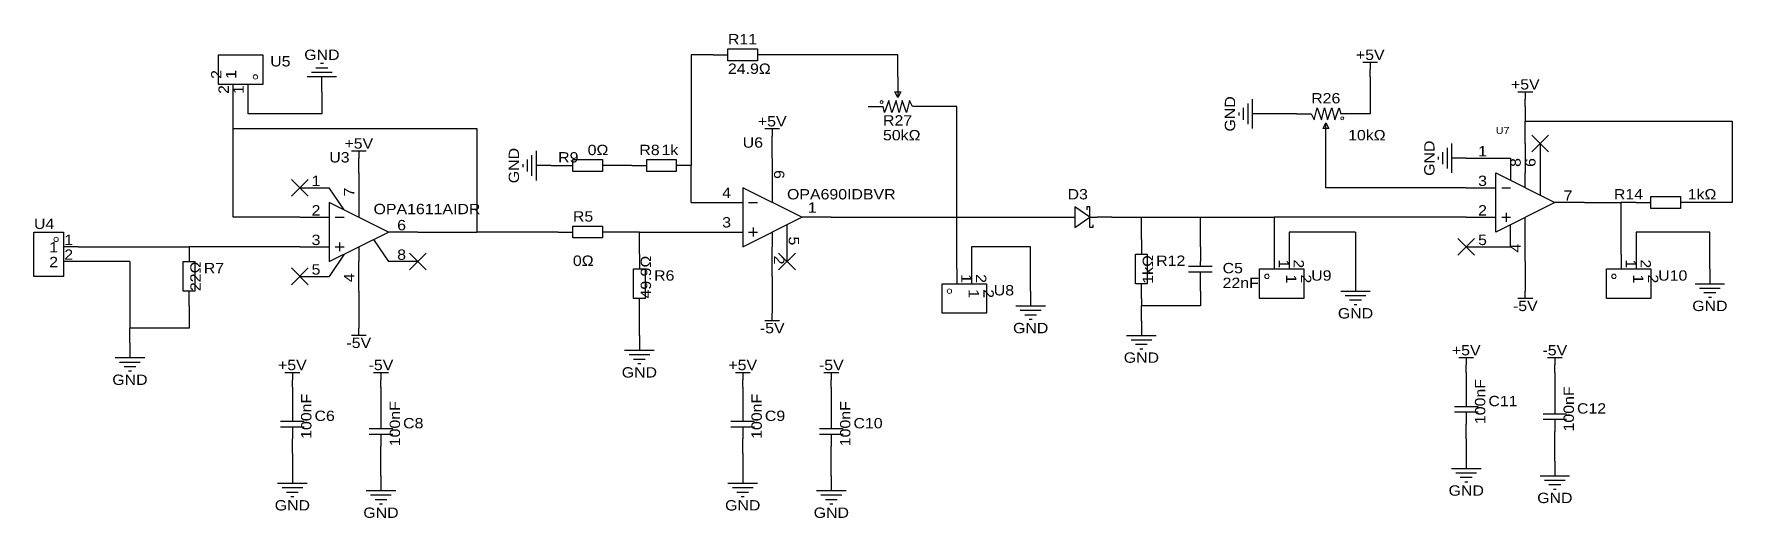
# Model space of a CAD drawing. Header units: millimetres. Extents: x 39 to 331, y 145 to 228.
import ezdxf
from ezdxf.enums import TextEntityAlignment as Align

# ---------------------------------------------------------------- set-up
doc = ezdxf.new("R2010")
doc.units = ezdxf.units.MM
doc.header["$MEASUREMENT"] = 0
doc.styles.get("Standard").update_dxf_attribs({"font": 'arial.ttf'})

msp = doc.modelspace()

# ---------------------------------------------------------------- linework, layer by layer
at = {"color": 1, "true_color": 0xa00000}
for points in [[(158.75, 225.81), (163.83, 225.81), (163.83, 223.77), (158.75, 223.77)], [(71.12, 219.71), (71.12, 224.79), (78.74, 224.79), (78.74, 219.71)], [(188.47, 218.44), (187.96, 217.42), (187.45, 218.44)], [(261.11, 212.09), (261.62, 213.11), (262.13, 212.09)], [(132.08, 206.76), (137.16, 206.76), (137.16, 204.72), (132.08, 204.72)], [(149.86, 204.72), (144.78, 204.72), (144.78, 206.76), (149.86, 206.76)], [(290.83, 204.47), (300.99, 199.39), (290.83, 194.31)], [(161.29, 191.77), (171.45, 196.85), (161.29, 201.93)], [(90.17, 189.23), (100.33, 194.31), (90.17, 199.39)], [(218.44, 195.07), (220.98, 196.85), (218.44, 198.63)], [(317.5, 200.41), (322.58, 200.41), (322.58, 198.37), (317.5, 198.37)], [(44.45, 186.69), (39.37, 186.69), (39.37, 194.31), (44.45, 194.31)], [(132.08, 195.33), (137.16, 195.33), (137.16, 193.29), (132.08, 193.29)], [(228.85, 185.42), (228.85, 190.5), (230.89, 190.5), (230.89, 185.42)], [(65.02, 184.15), (65.02, 189.23), (67.06, 189.23), (67.06, 184.15)], [(142.49, 182.88), (142.49, 187.96), (144.53, 187.96), (144.53, 182.88)], [(257.81, 187.96), (257.81, 182.88), (250.19, 182.88), (250.19, 187.96)], [(317.5, 187.96), (317.5, 182.88), (309.88, 182.88), (309.88, 187.96)], [(203.2, 185.42), (203.2, 180.34), (195.58, 180.34), (195.58, 185.42)]]:
    msp.add_lwpolyline(points, close=True, dxfattribs=at)
for points in [[(89.92, 222.5), (87.88, 222.5)], [(89.15, 223.27), (88.65, 223.27)], [(267.97, 223.52), (270.51, 223.52)], [(269.24, 223.52), (269.24, 222.25)], [(91.44, 220.98), (86.36, 220.98)], [(90.68, 221.74), (87.12, 221.74)], [(186.44, 216.92), (185.67, 214.88)], [(186.94, 214.88), (186.44, 216.92)], [(187.71, 216.92), (186.94, 214.88)], [(188.21, 214.88), (187.71, 216.92)], [(187.96, 218.44), (187.96, 217.42)], [(188.72, 216.92), (188.21, 214.88)], [(189.48, 214.88), (188.72, 216.92)], [(189.99, 216.92), (189.48, 214.88)], [(190.5, 215.9), (189.99, 216.92)], [(248.16, 216.41), (248.16, 212.85)], [(248.92, 217.17), (248.92, 212.09)], [(294.64, 218.44), (297.18, 218.44)], [(295.91, 218.44), (295.91, 217.17)], [(185.67, 214.88), (185.42, 215.9)], [(246.63, 214.88), (246.63, 214.38)], [(247.4, 215.65), (247.4, 213.61)], [(259.08, 214.63), (259.59, 213.61)], [(259.59, 213.61), (260.1, 215.65)], [(260.1, 215.65), (260.86, 213.61)], [(260.86, 213.61), (261.37, 215.65)], [(261.37, 215.65), (261.87, 213.61)], [(261.87, 213.61), (262.64, 215.65)], [(262.64, 215.65), (263.14, 213.61)], [(263.14, 213.61), (263.91, 215.65)], [(263.91, 215.65), (264.16, 214.63)], [(165.1, 212.09), (167.64, 212.09)], [(166.37, 212.09), (166.37, 210.82)], [(261.62, 212.09), (261.62, 213.11)], [(93.98, 208.28), (96.52, 208.28)], [(95.25, 208.28), (95.25, 207.01)], [(124.97, 207.52), (124.97, 203.96)], [(125.73, 208.28), (125.73, 203.2)], [(281.69, 208.03), (281.69, 205.99)], [(282.45, 208.79), (282.45, 205.23)], [(283.21, 209.55), (283.21, 204.47)], [(123.44, 205.99), (123.44, 205.49)], [(124.21, 206.76), (124.21, 204.72)], [(280.92, 207.26), (280.92, 206.76)], [(290.83, 207.01), (293.37, 207.01), (293.37, 203.2)], [(295.91, 201.93), (295.91, 204.47)], [(298.45, 204.47), (298.45, 200.66)], [(92.71, 198.12), (90.17, 201.93)], [(166.37, 201.93), (166.37, 199.39)], [(291.85, 201.93), (293.37, 201.93)], [(95.25, 199.39), (95.25, 196.85)], [(162.31, 199.39), (163.83, 199.39)], [(221.49, 195.58), (221.49, 195.07), (220.98, 195.07), (220.98, 198.63), (220.47, 198.63), (220.47, 198.12)], [(91.19, 196.85), (92.71, 196.85)], [(217.17, 196.85), (218.44, 196.85)], [(220.98, 196.85), (222.25, 196.85)], [(291.85, 196.85), (293.37, 196.85)], [(292.61, 197.61), (292.61, 196.09)], [(295.91, 194.31), (295.91, 196.85)], [(97.79, 193.04), (100.33, 189.23)], [(162.31, 194.31), (163.83, 194.31)], [(163.07, 195.07), (163.07, 193.55)], [(166.37, 194.31), (166.37, 191.77)], [(290.83, 191.77), (293.37, 191.77), (293.37, 195.58)], [(92.71, 190.5), (90.17, 186.69)], [(91.19, 191.77), (92.71, 191.77)], [(91.95, 192.53), (91.95, 191.01)], [(95.25, 191.77), (95.25, 189.23)], [(238, 188.47), (242.06, 188.47)], [(238, 187.45), (242.06, 187.45)], [(240.03, 188.47), (240.03, 189.23)], [(240.03, 186.69), (240.03, 187.45)], [(264.16, 184.15), (269.24, 184.15)], [(295.91, 182.88), (295.91, 184.15)], [(325.12, 185.42), (330.2, 185.42)], [(325.88, 184.66), (329.44, 184.66)], [(208.28, 181.61), (213.36, 181.61)], [(264.92, 183.39), (268.48, 183.39)], [(265.68, 182.63), (267.72, 182.63)], [(266.45, 181.86), (266.95, 181.86)], [(297.18, 182.88), (294.64, 182.88)], [(326.64, 183.9), (328.68, 183.9)], [(327.41, 183.13), (327.91, 183.13)], [(167.64, 179.07), (165.1, 179.07)], [(166.37, 179.07), (166.37, 180.34)], [(209.04, 180.85), (212.6, 180.85)], [(209.8, 180.09), (211.84, 180.09)], [(210.57, 179.32), (211.07, 179.32)], [(96.52, 176.53), (93.98, 176.53)], [(95.25, 176.53), (95.25, 177.8)], [(227.33, 176.53), (232.41, 176.53)], [(228.09, 175.77), (231.65, 175.77)], [(53.34, 172.72), (58.42, 172.72)], [(140.97, 173.99), (146.05, 173.99)], [(141.73, 173.23), (145.29, 173.23)], [(142.49, 172.47), (144.53, 172.47)], [(228.85, 175.01), (230.89, 175.01)], [(229.62, 174.24), (230.12, 174.24)], [(284.48, 172.72), (287.02, 172.72)], [(285.75, 172.72), (285.75, 171.45)], [(299.72, 172.72), (302.26, 172.72)], [(300.99, 172.72), (300.99, 171.45)], [(54.1, 171.96), (57.66, 171.96)], [(54.86, 171.2), (56.9, 171.2)], [(55.63, 170.43), (56.13, 170.43)], [(82.55, 170.18), (85.09, 170.18)], [(83.82, 170.18), (83.82, 168.91)], [(97.79, 170.18), (100.33, 170.18)], [(99.06, 170.18), (99.06, 168.91)], [(143.26, 171.7), (143.76, 171.7)], [(160.02, 170.18), (162.56, 170.18)], [(161.29, 170.18), (161.29, 168.91)], [(175.26, 170.18), (177.8, 170.18)], [(176.53, 170.18), (176.53, 168.91)], [(83.82, 163.83), (83.82, 161.8)], [(161.29, 163.83), (161.29, 161.8)], [(283.72, 164.34), (287.78, 164.34)], [(285.75, 166.37), (285.75, 164.34)], [(300.99, 165.1), (300.99, 163.07)], [(81.79, 161.8), (85.85, 161.8)], [(85.85, 160.78), (81.79, 160.78)], [(83.82, 160.78), (83.82, 158.75)], [(99.06, 162.56), (99.06, 160.53)], [(159.26, 161.8), (163.32, 161.8)], [(163.32, 160.78), (159.26, 160.78)], [(161.29, 160.78), (161.29, 158.75)], [(176.53, 162.56), (176.53, 160.53)], [(287.78, 163.32), (283.72, 163.32)], [(285.75, 163.32), (285.75, 161.29)], [(298.96, 163.07), (303.02, 163.07)], [(303.02, 162.05), (298.96, 162.05)], [(300.99, 162.05), (300.99, 160.02)], [(97.03, 160.53), (101.09, 160.53)], [(101.09, 159.51), (97.03, 159.51)], [(99.06, 159.51), (99.06, 157.48)], [(174.5, 160.53), (178.56, 160.53)], [(178.56, 159.51), (174.5, 159.51)], [(176.53, 159.51), (176.53, 157.48)], [(283.21, 153.67), (288.29, 153.67)], [(283.97, 152.91), (287.53, 152.91)], [(284.73, 152.15), (286.77, 152.15)], [(298.45, 152.4), (303.53, 152.4)], [(81.28, 151.13), (86.36, 151.13)], [(82.04, 150.37), (85.6, 150.37)], [(82.8, 149.61), (84.84, 149.61)], [(96.52, 149.86), (101.6, 149.86)], [(97.28, 149.1), (100.84, 149.1)], [(158.75, 151.13), (163.83, 151.13)], [(159.51, 150.37), (163.07, 150.37)], [(160.27, 149.61), (162.31, 149.61)], [(173.99, 149.86), (179.07, 149.86)], [(174.75, 149.1), (178.31, 149.1)], [(285.5, 151.38), (286, 151.38)], [(299.21, 151.64), (302.77, 151.64)], [(299.97, 150.88), (302.01, 150.88)], [(300.74, 150.11), (301.24, 150.11)], [(83.57, 148.84), (84.07, 148.84)], [(98.04, 148.34), (100.08, 148.34)], [(98.81, 147.57), (99.31, 147.57)], [(161.04, 148.84), (161.54, 148.84)], [(175.51, 148.34), (177.55, 148.34)], [(176.28, 147.57), (176.78, 147.57)]]:
    msp.add_lwpolyline(points, dxfattribs=at)
at = {"color": 1, "true_color": 0x008800}
for points in [[(152.4, 224.79), (152.4, 205.74)], [(156.21, 224.79), (152.4, 224.79)], [(187.96, 224.79), (166.37, 224.79)], [(187.96, 220.98), (187.96, 224.79)], [(269.24, 220.98), (269.24, 214.63)], [(73.66, 212.09), (73.66, 217.17)], [(76.2, 214.63), (76.2, 217.17)], [(88.9, 218.44), (88.9, 214.63)], [(88.9, 214.63), (76.2, 214.63)], [(198.12, 215.9), (193.04, 215.9)], [(198.12, 196.85), (198.12, 215.9)], [(256.54, 214.63), (251.46, 214.63)], [(269.24, 214.63), (266.7, 214.63)], [(295.91, 215.9), (295.91, 213.36)], [(295.91, 209.55), (295.91, 213.36)], [(295.91, 213.36), (331.47, 213.36)], [(331.47, 213.36), (331.47, 199.39)], [(73.66, 196.85), (73.66, 212.09)], [(73.66, 212.09), (115.57, 212.09)], [(115.57, 212.09), (115.57, 194.31)], [(166.37, 207.01), (166.37, 209.55)], [(261.62, 201.93), (261.62, 209.55)], [(95.25, 204.47), (95.25, 205.74)], [(128.27, 205.74), (129.54, 205.74)], [(142.24, 205.74), (139.7, 205.74)], [(152.4, 199.39), (152.4, 205.74)], [(285.75, 201.93), (261.62, 201.93)], [(152.4, 199.39), (156.21, 199.39)], [(306.07, 199.39), (312.42, 199.39)], [(312.42, 190.5), (312.42, 199.39)], [(314.96, 199.39), (312.42, 199.39)], [(331.47, 199.39), (325.12, 199.39)], [(85.09, 196.85), (73.66, 196.85)], [(176.53, 196.85), (198.12, 196.85)], [(198.12, 187.96), (198.12, 196.85)], [(198.12, 196.85), (214.63, 196.85)], [(224.79, 196.85), (229.87, 196.85)], [(229.87, 193.04), (229.87, 196.85)], [(229.87, 196.85), (240.03, 196.85)], [(240.03, 191.77), (240.03, 196.85)], [(240.03, 196.85), (252.73, 196.85)], [(285.75, 196.85), (252.73, 196.85)], [(252.73, 196.85), (252.73, 190.5)], [(105.41, 194.31), (115.57, 194.31)], [(129.54, 194.31), (115.57, 194.31)], [(143.51, 194.31), (139.7, 194.31)], [(143.51, 190.5), (143.51, 194.31)], [(143.51, 194.31), (156.21, 194.31)], [(266.7, 194.31), (255.27, 194.31)], [(255.27, 194.31), (255.27, 190.5)], [(266.7, 194.31), (266.7, 186.69)], [(314.96, 194.31), (314.96, 190.5)], [(327.66, 194.31), (314.96, 194.31)], [(327.66, 187.96), (327.66, 194.31)], [(46.99, 191.77), (66.04, 191.77)], [(85.09, 191.77), (66.04, 191.77)], [(210.82, 191.77), (200.66, 191.77)], [(200.66, 191.77), (200.66, 187.96)], [(210.82, 184.15), (210.82, 191.77)], [(55.88, 189.23), (46.99, 189.23)], [(55.88, 189.23), (55.88, 177.8)], [(295.91, 189.23), (295.91, 185.42)], [(95.25, 184.15), (95.25, 179.07)], [(166.37, 186.69), (166.37, 181.61)], [(240.03, 184.15), (240.03, 181.61)], [(66.04, 181.61), (66.04, 177.8)], [(229.87, 182.88), (229.87, 181.61)], [(240.03, 181.61), (229.87, 181.61)], [(229.87, 179.07), (229.87, 181.61)], [(143.51, 176.53), (143.51, 180.34)], [(66.04, 177.8), (55.88, 177.8)], [(55.88, 175.26), (55.88, 177.8)], [(285.75, 170.18), (285.75, 168.91)], [(300.99, 170.18), (300.99, 167.64)], [(83.82, 167.64), (83.82, 166.37)], [(99.06, 167.64), (99.06, 165.1)], [(161.29, 167.64), (161.29, 166.37)], [(176.53, 167.64), (176.53, 165.1)], [(285.75, 158.75), (285.75, 156.21)], [(83.82, 156.21), (83.82, 153.67)], [(99.06, 152.4), (99.06, 154.94)], [(161.29, 156.21), (161.29, 153.67)], [(176.53, 152.4), (176.53, 154.94)], [(300.99, 154.94), (300.99, 157.48)]]:
    msp.add_lwpolyline(points, dxfattribs=at)
at = {"color": 1, "true_color": 0x880000}
for points in [[(156.21, 224.79), (158.75, 224.79)], [(166.37, 224.79), (163.83, 224.79)], [(269.24, 220.98), (269.24, 222.25)], [(73.66, 217.17), (73.66, 219.71)], [(76.2, 217.17), (76.2, 219.71)], [(88.9, 218.44), (88.9, 220.98)], [(187.96, 220.98), (187.96, 218.44)], [(295.91, 215.9), (295.91, 217.17)], [(182.88, 215.9), (185.42, 215.9)], [(193.04, 215.9), (190.5, 215.9)], [(251.46, 214.63), (248.92, 214.63)], [(256.54, 214.63), (259.08, 214.63)], [(266.7, 214.63), (264.16, 214.63)], [(166.37, 209.55), (166.37, 210.82)], [(261.62, 209.55), (261.62, 212.09)], [(295.91, 209.55), (295.91, 204.47)], [(298.45, 209.55), (298.45, 204.47)], [(95.25, 205.74), (95.25, 207.01)], [(95.25, 204.47), (95.25, 199.39)], [(128.27, 205.74), (125.73, 205.74)], [(129.54, 205.74), (132.08, 205.74)], [(139.7, 205.74), (137.16, 205.74)], [(142.24, 205.74), (144.78, 205.74)], [(152.4, 205.74), (149.86, 205.74)], [(166.37, 207.01), (166.37, 201.93)], [(285.75, 207.01), (283.21, 207.01)], [(285.75, 207.01), (290.83, 207.01)], [(85.09, 201.93), (90.17, 201.93)], [(285.75, 201.93), (290.83, 201.93)], [(156.21, 199.39), (161.29, 199.39)], [(306.07, 199.39), (300.99, 199.39)], [(314.96, 199.39), (317.5, 199.39)], [(325.12, 199.39), (322.58, 199.39)], [(85.09, 196.85), (90.17, 196.85)], [(176.53, 196.85), (171.45, 196.85)], [(214.63, 196.85), (217.17, 196.85)], [(224.79, 196.85), (222.25, 196.85)], [(285.75, 196.85), (290.83, 196.85)], [(105.41, 194.31), (100.33, 194.31)], [(129.54, 194.31), (132.08, 194.31)], [(139.7, 194.31), (137.16, 194.31)], [(156.21, 194.31), (161.29, 194.31)], [(168.91, 189.23), (168.91, 195.58)], [(229.87, 193.04), (229.87, 190.5)], [(295.91, 189.23), (295.91, 194.31)], [(46.99, 191.77), (44.45, 191.77)], [(66.04, 191.77), (66.04, 189.23)], [(85.09, 191.77), (90.17, 191.77)], [(143.51, 190.5), (143.51, 187.96)], [(166.37, 186.69), (166.37, 191.77)], [(240.03, 191.77), (240.03, 189.23)], [(252.73, 190.5), (252.73, 187.96)], [(255.27, 190.5), (255.27, 187.96)], [(285.75, 191.77), (290.83, 191.77)], [(312.42, 190.5), (312.42, 187.96)], [(314.96, 190.5), (314.96, 187.96)], [(46.99, 189.23), (44.45, 189.23)], [(95.25, 184.15), (95.25, 189.23)], [(105.41, 189.23), (100.33, 189.23)], [(198.12, 187.96), (198.12, 185.42)], [(200.66, 187.96), (200.66, 185.42)], [(327.66, 187.96), (327.66, 185.42)], [(66.04, 181.61), (66.04, 184.15)], [(85.09, 186.69), (90.17, 186.69)], [(210.82, 184.15), (210.82, 181.61)], [(229.87, 182.88), (229.87, 185.42)], [(240.03, 184.15), (240.03, 186.69)], [(266.7, 186.69), (266.7, 184.15)], [(295.91, 185.42), (295.91, 184.15)], [(143.51, 180.34), (143.51, 182.88)], [(166.37, 181.61), (166.37, 180.34)], [(95.25, 179.07), (95.25, 177.8)], [(229.87, 179.07), (229.87, 176.53)], [(143.51, 176.53), (143.51, 173.99)], [(55.88, 175.26), (55.88, 172.72)], [(285.75, 170.18), (285.75, 171.45)], [(300.99, 170.18), (300.99, 171.45)], [(83.82, 167.64), (83.82, 168.91)], [(99.06, 167.64), (99.06, 168.91)], [(161.29, 167.64), (161.29, 168.91)], [(176.53, 167.64), (176.53, 168.91)], [(285.75, 168.91), (285.75, 166.37)], [(300.99, 167.64), (300.99, 165.1)], [(83.82, 166.37), (83.82, 163.83)], [(99.06, 165.1), (99.06, 162.56)], [(161.29, 166.37), (161.29, 163.83)], [(176.53, 165.1), (176.53, 162.56)], [(285.75, 158.75), (285.75, 161.29)], [(83.82, 156.21), (83.82, 158.75)], [(161.29, 156.21), (161.29, 158.75)], [(300.99, 157.48), (300.99, 160.02)], [(99.06, 154.94), (99.06, 157.48)], [(176.53, 154.94), (176.53, 157.48)], [(285.75, 156.21), (285.75, 153.67)], [(300.99, 154.94), (300.99, 152.4)], [(83.82, 153.67), (83.82, 151.13)], [(99.06, 152.4), (99.06, 149.86)], [(161.29, 153.67), (161.29, 151.13)], [(176.53, 152.4), (176.53, 149.86)]]:
    msp.add_lwpolyline(points, dxfattribs=at)
at = {"color": 1, "true_color": 0x999999}
for points in [[(299.89, 210.99), (297.01, 208.11)], [(297.01, 210.99), (299.89, 208.11)], [(86.53, 203.37), (83.65, 200.49)], [(83.65, 203.37), (86.53, 200.49)], [(287.19, 193.21), (284.31, 190.33)], [(284.31, 193.21), (287.19, 190.33)], [(106.85, 190.67), (103.97, 187.79)], [(103.97, 190.67), (106.85, 187.79)], [(170.35, 190.67), (167.47, 187.79)], [(167.47, 190.67), (170.35, 187.79)], [(86.53, 188.13), (83.65, 185.25)], [(83.65, 188.13), (86.53, 185.25)]]:
    msp.add_lwpolyline(points, dxfattribs=at)
at = {"color": 1, "lineweight": 0, "true_color": 0xa00000}
for centre, radius in [((77.47, 220.98), 0.381), ((185.17, 216.66), 0.254), ((264.41, 213.87), 0.254), ((43.18, 193.04), 0.381), ((251.46, 186.69), 0.381), ((311.15, 186.69), 0.381), ((196.85, 184.15), 0.381)]:
    msp.add_circle(centre, radius, dxfattribs=at)

# ---------------------------------------------------------------- texts
at = {"color": 1, "true_color": 0x000080, "width": 1.1}
for s, height, p in [('R11', 1.778, (158.75, 226.06)), ('U5', 1.778, (80.01, 222.25)), ('24.9Ω', 1.778, (158.75, 220.98)), ('R26', 1.778, (259.08, 215.9)), ('R27', 1.778, (185.42, 212.09)), ('U6', 1.778, (161.29, 208.28)), ('50kΩ', 1.778, (185.42, 209.55)), ('10kΩ', 1.778, (265.43, 209.55)), ('U7', 1.2, (290.83, 210.82)), ('U3', 1.778, (90.17, 205.74)), ('R9', 1.778, (129.54, 205.74)), ('0Ω', 1.778, (134.62, 207.01)), ('R8', 1.778, (143.51, 207.01)), ('1k', 1.778, (147.32, 207.01)), ('OPA690IDBVR', 1.778, (168.91, 199.39)), ('D3', 1.778, (217.17, 199.39)), ('R14', 1.778, (311.15, 199.39)), ('1kΩ', 1.778, (323.85, 199.39)), ('OPA1611AIDR', 1.778, (97.79, 196.85)), ('U4', 1.778, (39.37, 194.31)), ('R5', 1.778, (132.08, 195.58)), ('0Ω', 1.778, (132.08, 187.96)), ('R12', 1.778, (232.41, 187.96)), ('R7', 1.778, (68.58, 186.69)), ('R6', 1.778, (146.05, 185.42)), ('C5', 1.778, (243.84, 186.69)), ('U9', 1.778, (259.08, 185.42)), ('U10', 1.778, (318.77, 185.42)), ('U8', 1.778, (204.47, 182.88)), ('22nF', 1.778, (243.84, 184.15)), ('C6', 1.778, (87.63, 161.29)), ('C9', 1.778, (165.1, 161.29)), ('C11', 1.778, (289.56, 163.83)), ('C12', 1.778, (304.8, 162.56)), ('C8', 1.778, (102.87, 160.02)), ('C10', 1.778, (180.34, 160.02))]:
    msp.add_text(s, height=height, dxfattribs=at).set_placement(p, align=Align.BOTTOM_LEFT)
for s, p in [('GND', (88.9, 224.79)), ('+5V', (269.24, 224.79)), ('+5V', (295.91, 219.71)), ('+5V', (166.37, 213.36)), ('+5V', (95.25, 209.55)), ('GND', (266.7, 180.34)), ('-5V', (295.91, 181.61)), ('GND', (327.66, 181.61)), ('-5V', (166.37, 177.8)), ('GND', (210.82, 177.8)), ('-5V', (95.25, 175.26)), ('GND', (229.87, 172.72)), ('+5V', (285.75, 173.99)), ('-5V', (300.99, 173.99)), ('GND', (55.88, 168.91)), ('+5V', (83.82, 171.45)), ('-5V', (99.06, 171.45)), ('GND', (143.51, 170.18)), ('+5V', (161.29, 171.45)), ('-5V', (176.53, 171.45)), ('GND', (285.75, 149.86)), ('GND', (300.99, 148.59)), ('GND', (83.82, 147.32)), ('GND', (99.06, 146.05)), ('GND', (161.29, 147.32)), ('GND', (176.53, 146.05))]:
    msp.add_text(s, height=1.778, dxfattribs=at).set_placement(p, align=Align.MIDDLE_CENTER)
at = {"color": 1, "true_color": 0x000000, "width": 1.1}
for s, rotation, p in [('2', 90, (72.16, 220.65)), ('1', 90, (74.7, 220.65)), ('8', 90, (295.66, 205.51)), ('6', 90, (298.2, 205.51)), ('7', 90, (95, 200.43)), ('5', 270, (168.68, 193.55)), ('2', 270, (166.14, 190.25)), ('1', 270, (199.62, 184.48)), ('2', 270, (202.16, 184.48)), ('1', 270, (254.23, 187.02)), ('2', 270, (256.77, 187.02)), ('1', 270, (313.92, 187.02)), ('2', 270, (316.46, 187.02))]:
    msp.add_text(s, height=1.78, rotation=rotation, dxfattribs=at).set_placement(p, align=Align.BOTTOM_LEFT)
for s, rotation, p in [('2', 90, (73.43, 219.58)), ('1', 90, (75.97, 219.58)), ('6', 270, (166.14, 203.45)), ('4', 90, (295.66, 192.3)), ('4', 90, (95, 187.22)), ('1', 270, (252.96, 188.09)), ('2', 270, (255.5, 188.09)), ('1', 270, (312.65, 188.09)), ('2', 270, (315.19, 188.09)), ('1', 270, (198.35, 185.55)), ('2', 270, (200.89, 185.55))]:
    msp.add_text(s, height=1.78, rotation=rotation, dxfattribs=at).set_placement(p, align=Align.BOTTOM_RIGHT)
at = {"color": 1, "true_color": 0x000080, "width": 1.1}
for p in [(245.11, 214.63), (121.92, 205.74), (279.4, 207.01)]:
    msp.add_text('GND', height=1.778, rotation=90, dxfattribs=at).set_placement(p, align=Align.MIDDLE_CENTER)
at = {"color": 1, "true_color": 0x000000, "width": 1.1}
for s, p in [('1', (289.31, 206.78)), ('1', (88.65, 201.7)), ('4', (159.28, 199.64)), ('3', (289.31, 201.7)), ('2', (88.65, 196.62)), ('2', (289.31, 196.62)), ('3', (159.28, 194.56)), ('3', (88.65, 191.54)), ('5', (289.31, 191.54)), ('2', (43.51, 187.73)), ('1', (43.51, 190.27)), ('5', (88.65, 186.46))]:
    msp.add_text(s, height=1.78, dxfattribs=at).set_placement(p, align=Align.BOTTOM_RIGHT)
for s, p in [('1', (172.49, 197.1)), ('7', (302.51, 199.16)), ('6', (101.85, 194.08)), ('1', (44.58, 191.54)), ('2', (44.58, 189)), ('8', (101.85, 189))]:
    msp.add_text(s, height=1.78, dxfattribs=at).set_placement(p, align=Align.BOTTOM_LEFT)
at = {"color": 1, "true_color": 0x000080, "width": 1.1}
for s, p in [('49.9Ω', (146.05, 182.88)), ('1kΩ', (232.41, 185.42)), ('22Ω', (68.58, 184.15)), ('100nF', (289.56, 161.29)), ('100nF', (304.8, 160.02)), ('100nF', (87.63, 158.75)), ('100nF', (102.87, 157.48)), ('100nF', (165.1, 158.75)), ('100nF', (180.34, 157.48))]:
    msp.add_text(s, height=1.778, rotation=90, dxfattribs=at).set_placement(p, align=Align.BOTTOM_LEFT)

doc.saveas('drawing.dxf')
